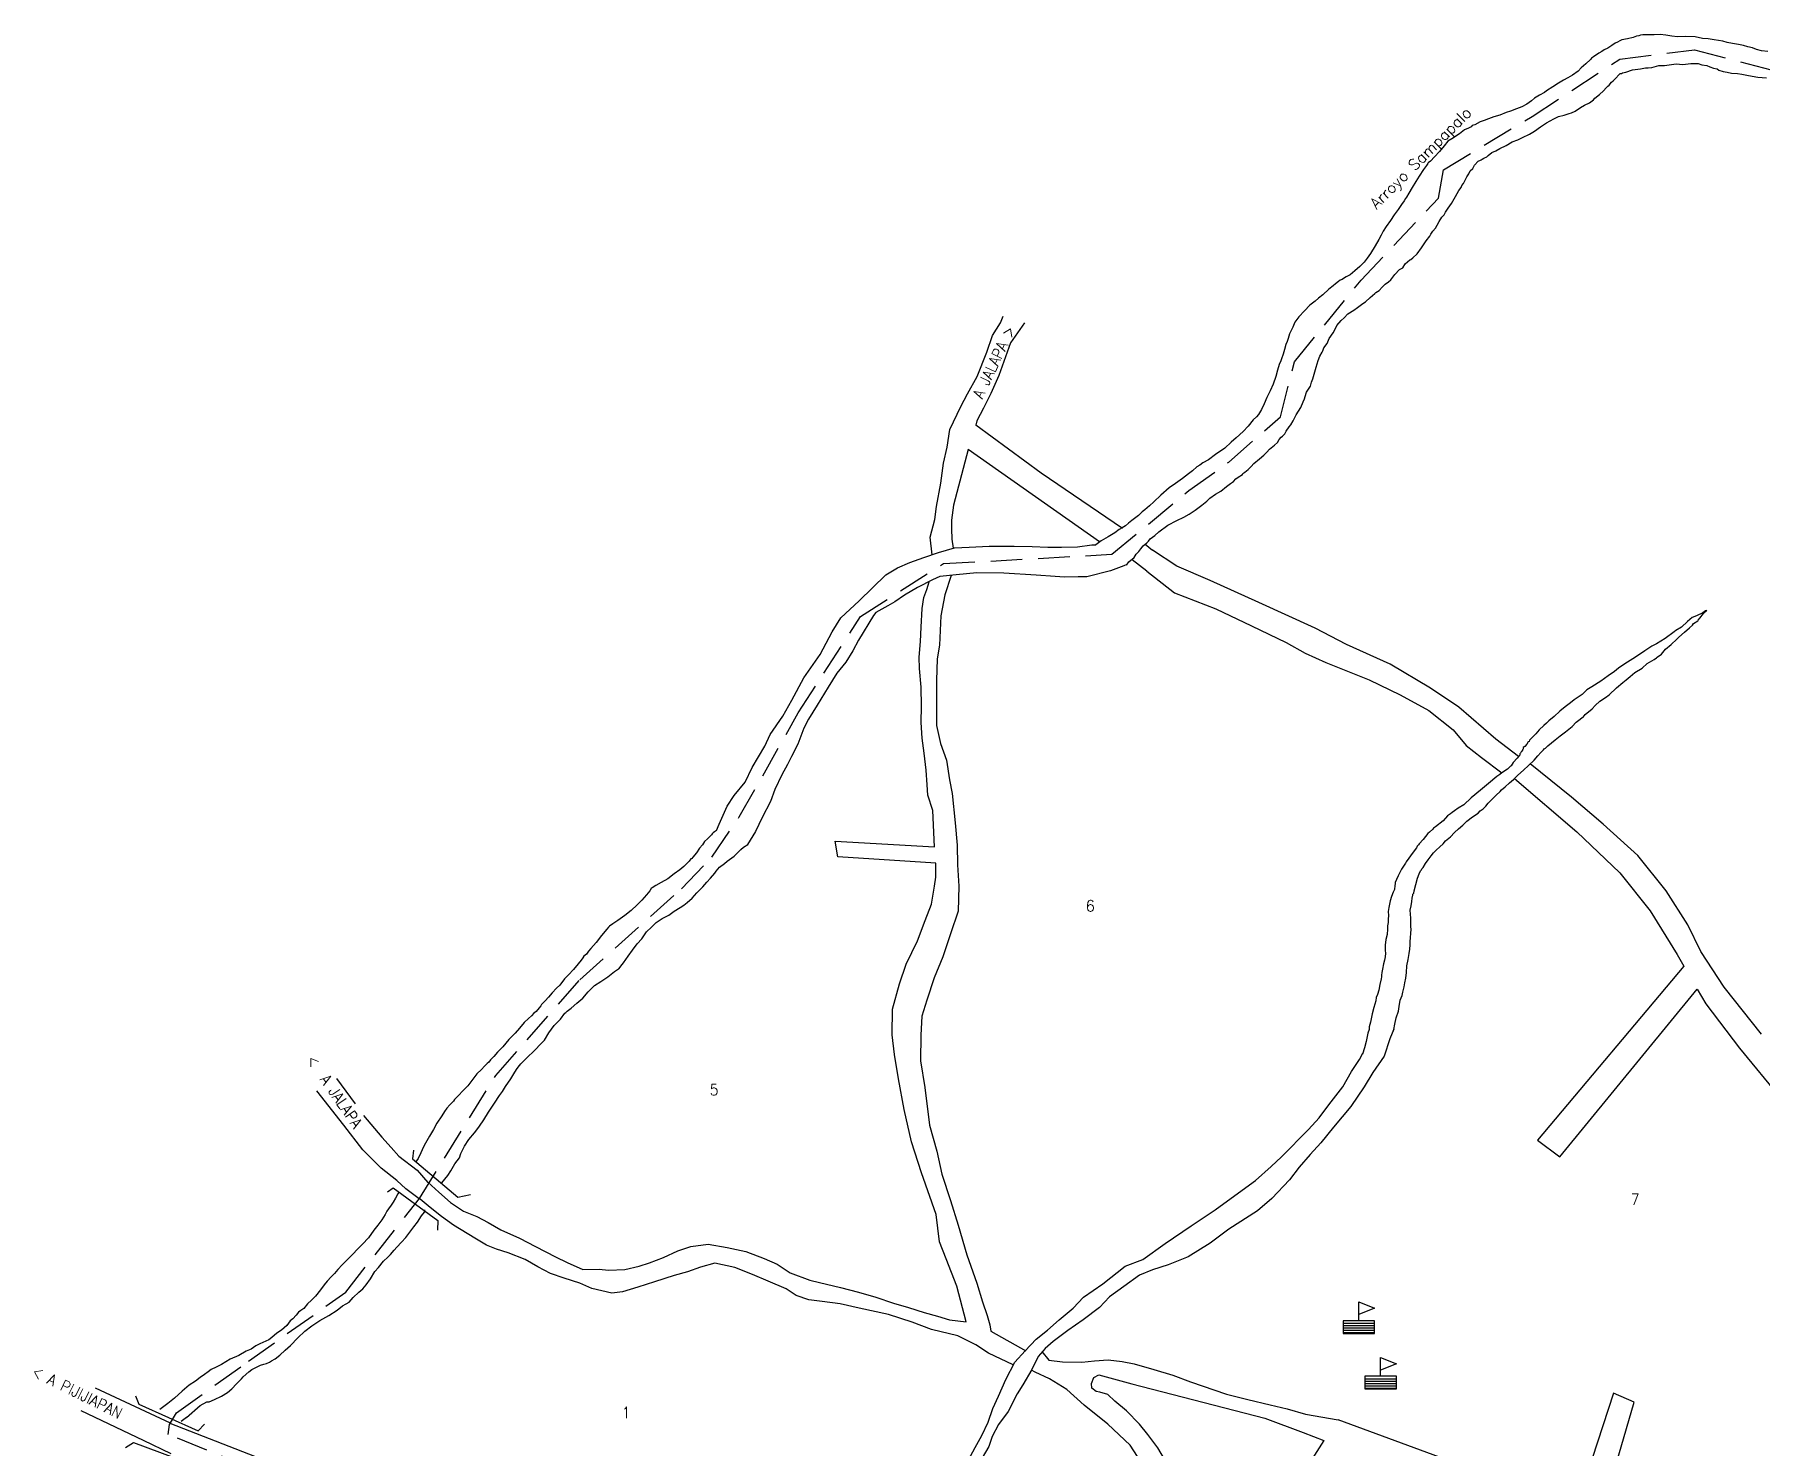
# Model space of a CAD drawing. Extents: x 533624 to 536047, y 1694598 to 1697264.
# Drawn here: x 533862 to 534954, y 1696371 to 1697264 of the extents above; entities that cross this region are included whole.
import ezdxf

# ---------------------------------------------------------------- set-up
doc = ezdxf.new("R2010")
doc.units = 0
doc.header["$LTSCALE"] = 80
doc.header["$MEASUREMENT"] = 0
doc.linetypes.add('HIDDEN', pattern=[0.375, 0.25, -0.125])
doc.layers.get('0').update_dxf_attribs({"linetype": 'CONTINUOUS'})
for name, color, linetype in [('4', 9, 'HIDDEN'), ('6', 10, 'CONTINUOUS'), ('9', 5, 'CONTINUOUS'), ('A', 3, 'CONTINUOUS'), ('C', 1, 'CONTINUOUS'), ('D', 6, 'CONTINUOUS'), ('F', 15, 'CONTINUOUS')]:
    doc.layers.add(name, color=color, linetype=linetype)
doc.styles.add('ROMANS', font='ROMANS', dxfattribs={"height": 7})

# ---------------------------------------------------------------- blocks, each defined once
blk = doc.blocks.new('ESC')
for p, q in [((0, -2), (0, 10)), ((0, 10), (10, 6)), ((10, 6), (0, 2)), ((-10, -3.5), (10, -3.5)), ((-10, -5), (10, -5)), ((-10, -6.5), (10, -6.5)), ((-10, -8), (10, -8)), ((-10, -9.5), (10, -9.5))]:
    blk.add_line(p, q)
blk.add_lwpolyline([(-10, -2), (-10, -10), (10, -10), (10, -2)], close=True)

msp = doc.modelspace()

# ---------------------------------------------------------------- linework, layer by layer
at = {"layer": '4', "color": 9, "linetype": 'HIDDEN'}
for points in [[(534543.17078, 1696935.924943), (534543.17078, 1696935.924943), (534591.9375, 1696976.25), (534617.125, 1696994.25), (534649.762497, 1697022.81541), (534649.762497, 1697022.81541), (534649.762497, 1697022.81541), (534658.6875, 1697057.625), (534658.6875, 1697057.625), (534700.807665, 1697109.302682), (534700.807665, 1697109.302682), (534700.807665, 1697109.302682), (534749.633485, 1697161.047197), (534752.8125, 1697179), (534752.8125, 1697179), (534752.8125, 1697179), (534808.816296, 1697212.791718), (534808.816296, 1697212.791718), (534864.30017, 1697249.012885), (534864.30017, 1697249.012885), (534911.646421, 1697254.926541), (534911.646421, 1697254.926541), (534973.04858, 1697238.663979)], [(534110, 1696313.375), (533946.5, 1696379.5), (533947.5, 1696385.75), (533951.75, 1696393.25), (533997.380034, 1696425.871821), (534058.782204, 1696469.485061), (534105.4375, 1696528.75), (534105.4375, 1696528.75), (534105.4375, 1696528.75), (534105.4375, 1696528.75), (534105.4375, 1696528.75), (534153.6875, 1696606.5), (534153.6875, 1696606.5), (534153.6875, 1696606.5), (534153.6875, 1696606.5), (534153.6875, 1696606.5), (534153.6875, 1696606.5), (534206.739222, 1696666.853448), (534271.100518, 1696724.511625), (534271.100518, 1696724.511625), (534271.100518, 1696724.511625), (534290.1875, 1696744.375), (534307.625, 1696769.875), (534344.924216, 1696835.663733), (534384.245092, 1696896.614458), (534436.641728, 1696930.011281), (534543.17078, 1696935.924943)]]:
    msp.add_lwpolyline(points, dxfattribs=at)
at = {"layer": '6'}
for p, q in [((534535.3125, 1696943.875), (534452.4375, 1697002.125)), ((533948.0625, 1696386.75), (533900.625, 1696408.875)), ((533931, 1696375.75), (533891.5, 1696394.5)), ((533948.5, 1696367.25), (533931, 1696375.75))]:
    msp.add_line(p, q, dxfattribs=at)
at = {"layer": '6', "color": 10, "linetype": 'HIDDEN'}
for points in [[(534429.484268, 1696935.680384), (534428.268224, 1696946.807695), (534431.184606, 1696957.970135), (534432.288154, 1696966.099035), (534434.987836, 1696980.825267), (534436.648538, 1696993.527345), (534439.045431, 1697003.677709), (534440.689991, 1697014.853601), (534447.711178, 1697029.279733), (534451.867099, 1697037.376349), (534458.087528, 1697048.249451), (534464.102018, 1697063.703803), (534467.776113, 1697074.349443), (534472.692437, 1697082.183624), (534474.518723, 1697086.488987)], [(534053.027139, 1696604.622824), (534070.121851, 1696581.127495), (534081.587754, 1696567.358754), (534087.625242, 1696560.935077), (534092.401669, 1696555.542308), (534104.008271, 1696546.515799), (534110.69042, 1696538.870553)]]:
    msp.add_lwpolyline(points, dxfattribs=at)
at = {"layer": '6', "color": 10, "linetype": 'CONTINUOUS'}
for points in [[(534487.956992, 1697082.276569), (534479.174086, 1697069.64982), (534471.831277, 1697048.867267), (534466.622924, 1697037.474675), (534461.947514, 1697028.365983), (534457.791593, 1697020.269367), (534457.221384, 1697017.567247)], [(534452.410582, 1697002.082847), (534450.137923, 1696994.147852), (534442.98222, 1696967.003499), (534441.865221, 1696957.602777), (534441.806034, 1696952.00676), (534441.99045, 1696945.390595), (534442.94459, 1696939.807984)], [(534105.309059, 1696528.579111), (534096.762313, 1696534.890366), (534091.220102, 1696540.036841), (534081.126236, 1696547.775385), (534069.678502, 1696559.548089), (534057.568418, 1696574.976358), (534040.614307, 1696596.757434)]]:
    msp.add_lwpolyline(points, dxfattribs=at)
at = {"layer": '6'}
msp.add_lwpolyline([(534549.875, 1696952.25), (534498.5625, 1696987.125), (534498.5625, 1696987.125), (534457.25, 1697017.625)], dxfattribs=at)
at = {"layer": '9'}
for p, q in [((533946.25, 1696399.125), (533941.1875, 1696395.375)), ((533958.0625, 1696390.25), (533954.875, 1696387.75))]:
    msp.add_line(p, q, dxfattribs=at)
for points in [[(534957.875, 1697253.75), (534953.8125, 1697254.25), (534950.8125, 1697255), (534948.3125, 1697256.125), (534945.3125, 1697256.625), (534942.5625, 1697257.625), (534939.3125, 1697258.25), (534935.5, 1697258.75), (534932.1875, 1697259.5), (534929.4375, 1697260.25), (534926.75, 1697260.75), (534924, 1697261.25), (534920.1875, 1697261.75), (534916.625, 1697262), (534912, 1697263.125), (534905.9375, 1697263.25), (534900.8125, 1697263), (534897.25, 1697263.5), (534893.4375, 1697264), (534889.875, 1697264.5), (534886.0625, 1697264.375), (534883.0625, 1697264.375), (534881.125, 1697264.375), (534878.9375, 1697264.375), (534877.3125, 1697264), (534876.25, 1697263.75), (534874.875, 1697263.5), (534872.6875, 1697262.625), (534869.1875, 1697261.75), (534865.625, 1697261.25), (534864.25, 1697260.625), (534862.9375, 1697259.75), (534861.3125, 1697259), (534859.375, 1697257.625), (534856.6875, 1697255.875), (534854.5, 1697254.75), (534852.875, 1697253.75), (534851, 1697252.625), (534847.75, 1697250.375), (534846.375, 1697249.5), (534845.875, 1697248.75), (534842.875, 1697246), (534839.9375, 1697243.5), (534838.0625, 1697241.25), (534834.5, 1697238.75), (534831.5625, 1697237.125), (534828.8125, 1697235.75), (534825.5625, 1697233.75), (534822.0625, 1697231.5), (534818, 1697229), (534816.625, 1697227.875), (534813.625, 1697226.25), (534810.375, 1697224.375), (534808.5, 1697222.625), (534805.5625, 1697220.5), (534802.3125, 1697218.75), (534799, 1697217.625), (534795.25, 1697216), (534792.5, 1697215.125), (534788.4375, 1697213.5), (534784.625, 1697212.375), (534781.375, 1697211.125), (534778.625, 1697210.125), (534775.9375, 1697209.25), (534772.6875, 1697207.5), (534771.0625, 1697207), (534770.25, 1697206.125), (534768.625, 1697205.375), (534766.1875, 1697204.25), (534762.9375, 1697201.75), (534758.0625, 1697198.625), (534755.625, 1697197), (534753.1875, 1697194.25), (534750.25, 1697190.625), (534747.25, 1697187.125), (534744.5625, 1697184.375), (534743.1875, 1697183.5), (534742.9375, 1697183), (534742.125, 1697181.625), (534740.25, 1697179.125), (534737.5625, 1697175), (534735.4375, 1697171.625), (534733, 1697167.875), (534730.875, 1697164.25), (534729.5625, 1697161.75), (534728.75, 1697160.75), (534727.9375, 1697159.375), (534726.3125, 1697157.125), (534724.1875, 1697153.875), (534721.75, 1697150.5), (534719.375, 1697147), (534716.6875, 1697143.125), (534714.8125, 1697140.125), (534713.4375, 1697137.625), (534711.875, 1697134.875), (534709.6875, 1697131), (534706.75, 1697126.125), (534704.625, 1697123.125), (534702.75, 1697120.625), (534700.0625, 1697117.875), (534696.8125, 1697115.125), (534693.8125, 1697112.625), (534691.375, 1697111.25), (534690.3125, 1697110.625), (534688.6875, 1697109.75), (534687.5625, 1697109.25), (534686.5, 1697108.375), (534684.625, 1697107), (534683, 1697105.625), (534680.3125, 1697103.5), (534676.5, 1697099.875), (534673.8125, 1697097.875), (534671.625, 1697096), (534668.375, 1697093.5), (534664.875, 1697089.875), (534661.375, 1697086), (534658.9375, 1697082.75), (534657.625, 1697079.5), (534655.5, 1697075.375), (534654.75, 1697072.375), (534653.9375, 1697070.375), (534653.125, 1697068.5), (534652.3125, 1697065.5), (534651.5625, 1697062.5), (534650.5, 1697059.5), (534649.9375, 1697058.125), (534648.875, 1697055.875), (534647.875, 1697052.375), (534646.8125, 1697048.25), (534645.25, 1697043.375), (534643.375, 1697039.25), (534641.25, 1697035.125), (534639.375, 1697031), (534637.75, 1697027.375), (534635.875, 1697024.375), (534634.5625, 1697022.75), (534632.625, 1697020.875), (534629.4375, 1697017), (534626.1875, 1697013.625), (534621.875, 1697009.5), (534618.625, 1697006.75), (534614.5625, 1697003.125), (534608.625, 1696999), (534604.3125, 1696995.75), (534600.75, 1696993.75), (534598.875, 1696992.375), (534597, 1696991.25), (534594.25, 1696988.75), (534591.5625, 1696986.875), (534587.8125, 1696983.75), (534583.4375, 1696980.75), (534579.375, 1696978), (534574.25, 1696973.25), (534569.6875, 1696969.125), (534567, 1696966.625), (534564, 1696964.125), (534562.375, 1696962.75), (534559.9375, 1696960.375), (534555.875, 1696957.25), (534553.75, 1696955.625), (534551.875, 1696954), (534549.6875, 1696952.625), (534547.8125, 1696951.5), (534545.0625, 1696949.5), (534540.75, 1696947), (534536.375, 1696944.5), (534533.0625, 1696941.875)], [(534552.375, 1696929.125), (534554, 1696931.125), (534557.25, 1696933.875), (534558.5625, 1696936), (534560.1875, 1696937.625), (534561.5625, 1696939.375), (534562.875, 1696941.25), (534565.3125, 1696943.25), (534566.4375, 1696944.25), (534567.5, 1696945.625), (534570.4375, 1696947.875), (534572.875, 1696950.125), (534578.5625, 1696954.25), (534584.25, 1696957.25), (534588.625, 1696959.5), (534592.125, 1696961.25), (534595.9375, 1696963.75), (534600, 1696967), (534603.1875, 1696969.5), (534605.125, 1696971.5), (534608.625, 1696974), (534612.125, 1696975.875), (534615.6875, 1696978.875), (534618.125, 1696980.625), (534620, 1696982), (534621.625, 1696983.625), (534622.9375, 1696984.75), (534625.6875, 1696986.375), (534625.9375, 1696987), (534627.3125, 1696987.75), (534629.4375, 1696989.5), (534631.3125, 1696991.375), (534632.9375, 1696993.25), (534636.4375, 1696996.375), (534639.1875, 1696998.5), (534641.0625, 1697000.5), (534642.9375, 1697002.375), (534645.9375, 1697004.875), (534647.8125, 1697006.5), (534648.875, 1697008.5), (534650.25, 1697009.875), (534651.0625, 1697010.625), (534652.625, 1697012), (534653.4375, 1697013.75), (534655.3125, 1697016.5), (534656.4375, 1697017.875), (534657.75, 1697020.25), (534659.625, 1697024.125), (534662.5625, 1697028.75), (534664.1875, 1697032.375), (534664.9375, 1697034.25), (534665.5, 1697035.625), (534666.25, 1697038.375), (534668.6875, 1697042.25), (534669.5, 1697044.75), (534670.25, 1697046.875), (534671.0625, 1697049.875), (534672.375, 1697054.25), (534673.6875, 1697058.375), (534674.75, 1697061.125), (534676.0625, 1697063.625), (534676.625, 1697064.625), (534677.125, 1697066.375), (534679.3125, 1697069.125), (534680.625, 1697072.375), (534683.0625, 1697075.875), (534684.125, 1697077.875), (534685.4375, 1697080.625), (534688.125, 1697083.625), (534690, 1697085.5), (534692.4375, 1697088), (534696.25, 1697090.25), (534698.4375, 1697091.875), (534701.9375, 1697094.375), (534703.5625, 1697095.5), (534706.5, 1697098.25), (534709.5, 1697100.75), (534710.0625, 1697101.375), (534712.1875, 1697102.75), (534714.0625, 1697104.875), (534715.1875, 1697105.75), (534716, 1697106.625), (534718.125, 1697108.25), (534719.5, 1697109.375), (534722.1875, 1697112.875), (534725.125, 1697116), (534727.0625, 1697117), (534728.625, 1697119.5), (534731.625, 1697122), (534732.1875, 1697122.25), (534733.5, 1697123.375), (534736.1875, 1697125.875), (534738.875, 1697129.75), (534741.875, 1697134.125), (534744.25, 1697137.125), (534744.8125, 1697138.25), (534746.125, 1697140.125), (534747.75, 1697142.125), (534748.8125, 1697144), (534750.1875, 1697146.25), (534751.75, 1697149), (534753.375, 1697150.625), (534754.1875, 1697152.25), (534755.8125, 1697154.75), (534757.9375, 1697157.75), (534760.375, 1697162.125), (534762.5, 1697166), (534764.125, 1697167.875), (534764.375, 1697169), (534765.4375, 1697170.375), (534766.25, 1697172), (534767.5625, 1697174.5), (534768.9375, 1697176.375), (534769.75, 1697178.375), (534771.375, 1697179.75), (534772.4375, 1697181.875), (534774.8125, 1697184.375), (534776.1875, 1697185), (534776.75, 1697185.25), (534777.3125, 1697185.75), (534778.375, 1697186.375), (534780.25, 1697187.125), (534781.0625, 1697188), (534783.5, 1697190), (534785.9375, 1697191), (534788.375, 1697192.5), (534792.4375, 1697194.375), (534796.25, 1697196.625), (534799.8125, 1697198), (534802.75, 1697199.375), (534807.125, 1697201.625), (534810.375, 1697203.375), (534814.125, 1697206.125), (534817.9375, 1697208.625), (534822.5625, 1697211.125), (534825.5, 1697212.75), (534829.0625, 1697213.625), (534832.3125, 1697214.5), (534833.6875, 1697215), (534836.125, 1697216.125), (534839.375, 1697218.375), (534842.0625, 1697219.75), (534845.0625, 1697221.375), (534847.75, 1697223.125), (534848.5625, 1697224.25), (534851.5625, 1697226.625), (534854, 1697228.875), (534855.625, 1697230.875), (534856.4375, 1697231.375), (534856.6875, 1697231.875), (534857.5, 1697232.5), (534859.125, 1697234.375), (534860.1875, 1697235.25), (534861.8125, 1697236.875), (534863.6875, 1697239.125), (534864.5, 1697239.875), (534865.3125, 1697239.875), (534866.125, 1697240.25), (534868.0625, 1697240.75), (534872.375, 1697242.125), (534877.3125, 1697242.75), (534880.5625, 1697243.375), (534882.1875, 1697243.375), (534884.625, 1697243.625), (534889, 1697244.875), (534892.5625, 1697244.875), (534899.875, 1697246), (534904.25, 1697245.5), (534909.125, 1697246.125), (534913.8125, 1697246.125), (534916.25, 1697245.375), (534919.25, 1697244.875), (534921.1875, 1697244.125), (534923.625, 1697243.25), (534925.8125, 1697242.75), (534926.9375, 1697242), (534929.6875, 1697241.125), (534932.125, 1697240.625), (534934.875, 1697240.125), (534938.6875, 1697239.875), (534941.4375, 1697239.375), (534944.6875, 1697238.875), (534947.9375, 1697238.125), (534951.5, 1697237.625), (534957, 1697237.125)], [(534720.125, 1696632.375), (534721.4375, 1696635.625), (534722.1875, 1696638.875), (534723, 1696643), (534724.3125, 1696647.125), (534724.8125, 1696650.125), (534725.5625, 1696654), (534726.625, 1696657), (534727.1875, 1696659.125), (534727.9375, 1696662.5), (534728.4375, 1696665.125), (534729, 1696667.875), (534729.5, 1696671.5), (534729.6875, 1696675.875), (534730.5, 1696679.875), (534731.25, 1696683.5), (534731.5, 1696686.25), (534731.75, 1696689), (534731.75, 1696691.125), (534732, 1696693.375), (534732.1875, 1696696.375), (534732.4375, 1696698.75), (534732.1875, 1696700.625), (534732.125, 1696703.125), (534732.125, 1696705.875), (534732.0625, 1696708.375), (534731.75, 1696711), (534732.3125, 1696713.75), (534732.8125, 1696716.5), (534733.0625, 1696718.625), (534733.5625, 1696720.375), (534733.5625, 1696721.125), (534734.125, 1696721.75), (534734.375, 1696723.125), (534735.4375, 1696727.125), (534736.4375, 1696731.25), (534737.5, 1696734), (534738.3125, 1696735.875), (534738.875, 1696736.5), (534739.125, 1696737), (534739.9375, 1696737.875), (534741.5625, 1696740.375), (534743.1875, 1696742.75), (534745.0625, 1696745.25), (534746.625, 1696747.25), (534748.25, 1696748.875), (534750.4375, 1696751), (534752.5625, 1696753), (534754.1875, 1696754.875), (534757.1875, 1696757.375), (534759.875, 1696760.125), (534762.3125, 1696762.375), (534765, 1696764.625), (534767.6875, 1696767.125), (534771.25, 1696769.875), (534774.75, 1696772.375), (534776.0625, 1696773.75), (534778, 1696775.125), (534779.625, 1696776.75), (534781.1875, 1696778.625), (534782.8125, 1696780.375), (534784.4375, 1696782), (534786.0625, 1696783.625), (534788.75, 1696785.875), (534789.5625, 1696787), (534791.75, 1696788.875), (534794.6875, 1696791.375), (534797.125, 1696793.625), (534799.8125, 1696796.375), (534803.375, 1696799.375), (534806.5625, 1696802.375), (534810.125, 1696805.75), (534812.5, 1696808.5), (534814.375, 1696810.625), (534816, 1696812.375), (534816.5625, 1696812.875), (534817.375, 1696813.375), (534817.9375, 1696814), (534818.75, 1696814.75), (534823.5625, 1696818.625), (534826.5625, 1696821.125), (534830.0625, 1696823.625), (534832, 1696825.375), (534834.125, 1696827), (534836.8125, 1696829.75), (534839.25, 1696831.625), (534840.625, 1696832.75), (534841.1875, 1696833), (534842.5, 1696834.75), (534846.8125, 1696838.25), (534848.6875, 1696840.25), (534851.6875, 1696843), (534855.1875, 1696845.5), (534857.625, 1696847.125), (534862.25, 1696851.5), (534866.25, 1696854.875), (534868.4375, 1696856.5), (534870.875, 1696858.75), (534873.875, 1696861.25), (534878.4375, 1696864), (534881.6875, 1696867), (534886, 1696869.5), (534887.625, 1696870.375), (534887.9375, 1696870.875), (534890.625, 1696872.875), (534893.3125, 1696875.875), (534896.8125, 1696878.875), (534900.3125, 1696882.25), (534901.6875, 1696883.625), (534905.1875, 1696886.625), (534908.4375, 1696889.375), (534910.3125, 1696891.125), (534910.875, 1696892.125), (534913.5625, 1696893.875), (534913.8125, 1696894.375), (534914.9375, 1696895.5), (534917.3125, 1696898.5), (534919.25, 1696900.5), (534918.4375, 1696900.125), (534916.8125, 1696899), (534912.75, 1696897.125), (534910, 1696896), (534907.0625, 1696893.5), (534903.25, 1696889.875), (534899.75, 1696887.75), (534898.625, 1696886.875), (534893, 1696882.75), (534887.5625, 1696879.375), (534884.5625, 1696877.75), (534880.25, 1696874.875), (534874.3125, 1696871), (534867.5, 1696866.625), (534863.4375, 1696863.875), (534861, 1696861.875), (534856.9375, 1696859.125), (534852.375, 1696855.75), (534846.6875, 1696852.25), (534843.4375, 1696850.25), (534840.4375, 1696847.25), (534835.5625, 1696843.875), (534833.125, 1696842), (534829.875, 1696839.5), (534826.375, 1696836.75), (534822.875, 1696833.375), (534819.375, 1696830.625), (534818, 1696829.25), (534816.375, 1696827.625), (534813.4375, 1696824.875), (534811.25, 1696822.375), (534807.25, 1696818.5), (534806.9375, 1696817.625), (534806.4375, 1696817.375), (534805.625, 1696816), (534804.25, 1696814.375), (534803.1875, 1696813.875), (534803.1875, 1696813), (534802.9375, 1696812.5), (534802.375, 1696811.375), (534801.875, 1696811.125), (534801.5625, 1696810.25), (534801.0625, 1696809.75), (534801.0625, 1696808.875), (534800.5, 1696808.375), (534799.4375, 1696807), (534797, 1696804.25), (534795.6875, 1696802.25), (534795.125, 1696802), (534793.25, 1696800.125), (534789.75, 1696797.875), (534788.375, 1696796.75), (534786.5, 1696795.375), (534781.375, 1696791), (534776.1875, 1696786.75), (534770.25, 1696781.875), (534765.6875, 1696777.625), (534762.1875, 1696775.5), (534759.75, 1696773.75), (534758.375, 1696772.75), (534757.3125, 1696771.875), (534755.375, 1696770.5), (534752.6875, 1696767.5), (534747.8125, 1696763.625), (534746.5, 1696762.75), (534746.1875, 1696762.25), (534744.0625, 1696760.25), (534743, 1696759.375), (534740, 1696755.625), (534737.5625, 1696752.875), (534737.0625, 1696752.25), (534736.25, 1696751.5), (534735.6875, 1696750.375), (534733, 1696746.75), (534730.875, 1696743.75), (534729.25, 1696741.5), (534728.75, 1696740.75), (534728.4375, 1696740.125), (534726.3125, 1696736.875), (534724.1875, 1696732.75), (534723.125, 1696730.25), (534722.3125, 1696728.375), (534722.3125, 1696727.625), (534722.0625, 1696726.5), (534721.8125, 1696724), (534721, 1696722.375), (534719.9375, 1696719.625), (534719.1875, 1696716.875), (534718.625, 1696714.75), (534718.375, 1696712.75), (534717.875, 1696710.125), (534718.1875, 1696707.625), (534717.9375, 1696705.375), (534717.9375, 1696703.25), (534717.4375, 1696701), (534717.4375, 1696698.875), (534717.25, 1696695.625), (534716.4375, 1696692.375), (534715.9375, 1696688.75), (534715.9375, 1696686.875), (534716, 1696685.5), (534716.25, 1696683.875), (534716, 1696681.375), (534715.5, 1696679.25), (534715, 1696677), (534714.1875, 1696673.75), (534713.9375, 1696671.625), (534713.6875, 1696669.875), (534713.6875, 1696668.875), (534713.4375, 1696667.5), (534712.6875, 1696663.875), (534711.875, 1696660.375), (534711.125, 1696657.625), (534710.3125, 1696655.75), (534710.0625, 1696653.75), (534708.75, 1696649.375), (534707.6875, 1696645.375), (534706.625, 1696640.125), (534705.875, 1696637.125), (534705.875, 1696635.5), (534705.0625, 1696633.25), (534704.5625, 1696631.125), (534704.0625, 1696627.875), (534703, 1696624), (534701.6875, 1696619.875)], [(534293.25, 1696761.25), (534291.875, 1696760.5), (534291.0625, 1696759.875), (534290.5625, 1696759.125), (534290, 1696758.5), (534289.5, 1696758), (534287.5625, 1696756), (534285.6875, 1696754.375), (534284.375, 1696752.25), (534282.4375, 1696750.25), (534280.5625, 1696747.25), (534278.1875, 1696744.5), (534277.625, 1696743.625), (534277.0625, 1696743.375), (534276, 1696742), (534274.6875, 1696740.625), (534272.5, 1696738.5), (534270.0625, 1696736.5), (534266.5625, 1696734), (534262.5, 1696730.75), (534258.1875, 1696728.5), (534254.9375, 1696726.5), (534252.5, 1696725.125), (534251.9375, 1696724.625), (534251.125, 1696723.25), (534249, 1696720.75), (534246, 1696717.375), (534243.0625, 1696714.375), (534239.25, 1696710.75), (534235.1875, 1696707.5), (534230.875, 1696704.5), (534227.625, 1696702.25), (534225.5, 1696700.875), (534224.9375, 1696700.25), (534223.875, 1696698.875), (534220.625, 1696695), (534217.125, 1696690.625), (534213.875, 1696686.75), (534212.25, 1696685.125), (534210.9375, 1696683.25), (534209.3125, 1696681.875), (534208.8125, 1696680.75), (534207.6875, 1696679.375), (534205.8125, 1696677.125), (534202.875, 1696673.375), (534199.625, 1696670), (534197.1875, 1696667.5), (534194.25, 1696663.625), (534192.0625, 1696661.75), (534189.375, 1696658.75), (534186.9375, 1696656), (534184.8125, 1696653.75), (534182.625, 1696651.25), (534182.125, 1696650.5), (534181.0625, 1696649.125), (534179.1875, 1696646.875), (534177.8125, 1696645.75), (534176.1875, 1696644.125), (534174.3125, 1696642.5), (534171.625, 1696640), (534168.625, 1696636.375), (534165.9375, 1696633.125), (534161.875, 1696629.25), (534158.125, 1696624.5), (534154.875, 1696621.25), (534152.5, 1696618.5), (534150.3125, 1696616.25), (534149.25, 1696614.875), (534148.1875, 1696614.125), (534146.5625, 1696612.375), (534144.625, 1696610.25), (534141.6875, 1696607.5), (534139.25, 1696604.125), (534136.0625, 1696600), (534132.8125, 1696596.75), (534130.125, 1696593.75), (534127.6875, 1696591.25), (534126.875, 1696590.125), (534124.6875, 1696587.875), (534122.8125, 1696585.75), (534121.1875, 1696583.75), (534119.625, 1696581), (534116.375, 1696576.375), (534114.25, 1696572.25), (534111.875, 1696568.125), (534110, 1696565.125), (534108.375, 1696562.125), (534107.0625, 1696559.375), (534106.25, 1696557.5), (534104.625, 1696553.875), (534103, 1696551.625)], [(534119.375, 1696538.25), (534119.5625, 1696538.5), (534123.3125, 1696543.125), (534125.1875, 1696546.25), (534127.875, 1696550.625), (534130.8125, 1696554.5), (534131.625, 1696557.125), (534134, 1696561.875), (534136.6875, 1696566), (534140.1875, 1696570.125), (534142.3125, 1696572.875), (534143.4375, 1696574.5), (534146.125, 1696578.375), (534149.0625, 1696583.25), (534152.8125, 1696589), (534156, 1696593.75), (534157.875, 1696596.25), (534159.75, 1696599.5), (534163.25, 1696604.375), (534165.125, 1696607.5), (534166.75, 1696610.25), (534167.8125, 1696611.625), (534169.4375, 1696613.75), (534173.1875, 1696617.375), (534178.3125, 1696622.375), (534182.125, 1696626.5), (534184.5625, 1696628.875), (534187.1875, 1696633.375), (534190.6875, 1696638), (534194.5, 1696642.125), (534197.4375, 1696645.75), (534198, 1696646.25), (534198.8125, 1696647.125), (534201.25, 1696649), (534205, 1696652.125), (534208.8125, 1696655.375), (534212, 1696659.25), (534216.0625, 1696663.375), (534220.125, 1696665.875), (534224.4375, 1696668.875), (534228.8125, 1696672.25), (534231.25, 1696673.875), (534231.75, 1696674.125), (534232.8125, 1696675.5), (534234.4375, 1696677.75), (534237.375, 1696681.875), (534240.0625, 1696685.75), (534243.0625, 1696689.625), (534246, 1696692.875), (534248.9375, 1696697.25), (534252.1875, 1696700.25), (534255.1875, 1696703.125), (534258.9375, 1696705.625), (534263, 1696707.75), (534266.5625, 1696710.25), (534270.3125, 1696712.75), (534272.5, 1696714.125), (534274.6875, 1696715.875), (534277.9375, 1696718.625), (534280.875, 1696721.875), (534284.625, 1696725.75), (534287.0625, 1696728.75), (534289.5, 1696731.25), (534292.1875, 1696734.25), (534293, 1696735.625), (534295.125, 1696738.125), (534298.375, 1696740.375), (534300, 1696742), (534303, 1696744), (534304.3125, 1696745), (534306.25, 1696747), (534308.6875, 1696749.25), (534310.25, 1696750.875), (534313, 1696752.5), (534313.5, 1696753.125)], [(534092.4375, 1696532.75), (534091.8125, 1696531.625), (534090.1875, 1696528.875), (534088.875, 1696526.375), (534087.5, 1696524.5), (534085.875, 1696522.25), (534084.8125, 1696520.625), (534083.75, 1696518.5), (534081.625, 1696515.125), (534079.1875, 1696511.875), (534076.5, 1696508.625), (534073.3125, 1696503.875), (534069.5, 1696499.75), (534066, 1696496.5), (534063.5625, 1696493.75), (534060.875, 1696491), (534058.4375, 1696488.75), (534056.5625, 1696486.75), (534053.875, 1696483.75), (534051.6875, 1696481.25), (534049.5625, 1696479.125), (534047.125, 1696476.375), (534045.25, 1696474.125), (534042.8125, 1696470.875), (534039.625, 1696467), (534037.1875, 1696464.5), (534034.75, 1696462), (534032.3125, 1696459.25), (534030.4375, 1696457.875), (534029.0625, 1696456.75), (534027.4375, 1696454.875), (534025.3125, 1696452.625), (534023.6875, 1696451.25), (534021.5, 1696448.5), (534018.3125, 1696445.5), (534015.3125, 1696443.5), (534012.0625, 1696440.75), (534010.1875, 1696439.375), (534008.25, 1696438.5), (534006.375, 1696437.75), (534004.5, 1696436.875), (534002.0625, 1696435.5), (533999.0625, 1696433.5), (533995.8125, 1696432.125), (533991.1875, 1696429.375), (533985.75, 1696427.125), (533980.375, 1696423.75), (533976.8125, 1696422.125), (533973.8125, 1696420.5), (533971.9375, 1696419.125), (533969.5, 1696417.375), (533966.8125, 1696415.5), (533963.8125, 1696413.25), (533959.75, 1696410.75), (533955.4375, 1696406.875), (533950.5625, 1696402.5), (533946.25, 1696399.125)], [(533958.0625, 1696390.25), (533966.75, 1696397.75), (533971.0625, 1696400.25), (533972.4375, 1696400.25), (533975.9375, 1696401.625), (533980.3125, 1696403.625), (533984.0625, 1696406.125), (533986.8125, 1696408.375), (533989.75, 1696411.625), (533993, 1696414.625), (533994.0625, 1696416), (533997.5625, 1696419.125), (533999.5, 1696420.5), (534001.9375, 1696421.875), (534004.875, 1696423.25), (534007.0625, 1696423.875), (534008.6875, 1696424.375), (534010.625, 1696425.25), (534011.9375, 1696426), (534014.125, 1696427.375), (534017.125, 1696429.625), (534020.625, 1696432.75), (534023.875, 1696435.75), (534028.4375, 1696440.625), (534033, 1696444.875), (534037.375, 1696448.125), (534042.5, 1696451.5), (534048.1875, 1696454.75), (534053.3125, 1696458.125), (534056.875, 1696460.875), (534059, 1696462), (534060.9375, 1696463.125), (534063.625, 1696466.125), (534067.125, 1696469.5), (534069.5625, 1696471.625), (534071.6875, 1696474.125), (534074.375, 1696478), (534077.3125, 1696482.625), (534079.5, 1696485.125), (534082.6875, 1696489), (534085.4375, 1696491.5), (534087.0625, 1696493.375), (534089.4375, 1696496.125), (534091.0625, 1696497.875), (534094.0625, 1696501.125), (534096.75, 1696504.125), (534098.0625, 1696505.75), (534099.9375, 1696508.25), (534101.8125, 1696510.75), (534104.25, 1696513.75), (534106.6875, 1696517.625), (534108.5625, 1696520.125), (534108.8125, 1696521.5)]]:
    msp.add_lwpolyline(points, dxfattribs=at)
at = {"layer": '9', "color": 5, "linetype": 'CONTINUOUS'}
for points in [[(534293.273317, 1696761.265169), (534294.827489, 1696765.31058), (534300.035842, 1696776.703172), (534304.432675, 1696783.525275), (534311.389294, 1696791.846662), (534315.813031, 1696801.21241), (534323.840914, 1696814.610324), (534327.225671, 1696821.951917), (534335.234722, 1696833.56928), (534340.938351, 1696843.68467), (534348.465577, 1696857.851057), (534358.796191, 1696872.49658), (534366.326107, 1696886.917332), (534371.761921, 1696895.76359), (534383.324002, 1696906.580195), (534391.804118, 1696914.631075), (534400.286924, 1696922.93632), (534407.711917, 1696927.436861), (534415.377823, 1696930.662888), (534424.315552, 1696933.875465), (534433.507644, 1696937.08535), (534443.714504, 1696940.030111), (534452.877004, 1696940.441988), (534465.603295, 1696941.070566), (534481.376578, 1696941.158131), (534492.820286, 1696940.782702), (534502.737808, 1696940.423415), (534511.386198, 1696940.331944), (534521.566154, 1696940.733061), (534530.48236, 1696941.910722), (534533.076576, 1696941.883284)], [(534552.614964, 1696929.420079), (534550.694307, 1696928.722912), (534542.265307, 1696925.504955), (534527.469127, 1696921.591163), (534521.87311, 1696921.65035), (534513.22203, 1696921.487456), (534507.374339, 1696921.803698), (534495.427282, 1696922.693236), (534474.834527, 1696923.928609), (534457.792112, 1696924.10886), (534444.806075, 1696922.974244), (534434.363683, 1696921.812725), (534429.763601, 1696919.826235), (534420.298312, 1696914.838489), (534412.107535, 1696910.091655), (534405.957054, 1696905.832028), (534401.605956, 1696903.334119), (534393.929288, 1696899.090634), (534392.38427, 1696897.326225), (534383.060351, 1696881.652483), (534379.426611, 1696874.822309), (534375.027088, 1696867.745841), (534369.355742, 1696860.682824), (534363.919928, 1696851.836567), (534356.931025, 1696840.462807), (534351.495212, 1696831.616549), (534348.383652, 1696826.052816), (534344.714937, 1696815.915904), (534340.561707, 1696808.073653), (534338.218621, 1696803.010577), (534334.587571, 1696796.434767), (534330.166525, 1696787.323384), (534327.287807, 1696779.722045), (534322.092906, 1696769.601275), (534317.928915, 1696760.741566), (534312.859323, 1696752.417129)], [(534721.44679, 1696635.659422), (534718.990937, 1696629.557649), (534715.314152, 1696618.657644), (534708.081646, 1696608.304032), (534702.643142, 1696599.20341), (534694.371656, 1696586.825644), (534683.29409, 1696573.714379), (534675.303871, 1696563.877567), (534668.612377, 1696556.570947), (534661.658448, 1696548.503925), (534655.467612, 1696540.428831), (534644.403498, 1696528.589388), (534635.16298, 1696520.800942), (534617.233717, 1696509.288502), (534605.438793, 1696500.509502), (534591.35459, 1696491.754715), (534578.836927, 1696486.799253), (534568.881742, 1696483.597438), (534560.704416, 1696480.122426), (534550.708875, 1696473.105145), (534541.736173, 1696466.585831), (534535.304424, 1696459.78525), (534525.046448, 1696452.007566), (534515.307962, 1696445.241959), (534506.075515, 1696438.216607), (534500.942492, 1696433.946219), (534496.56449, 1696428.904666), (534492.660244, 1696420.550995), (534486.961995, 1696410.944335), (534483.339016, 1696405.131618), (534477.624625, 1696393.998771), (534471.433789, 1696385.923678), (534467.537614, 1696378.3331), (534465.435441, 1696371.995513), (534461.287591, 1696364.66199)], [(534452.62575, 1696363.481639), (534456.77898, 1696371.32389), (534460.92952, 1696378.911777), (534465.088131, 1696387.262758), (534467.97761, 1696395.881554), (534471.622111, 1696403.729186), (534476.0593, 1696414.366756), (534481.771, 1696425.245238), (534488.459803, 1696432.297493), (534495.408352, 1696439.855787), (534502.589742, 1696445.376475), (534509.781894, 1696451.914621), (534518.765357, 1696459.451392), (534525.197106, 1696466.251973), (534537.498068, 1696474.771228), (534551.606484, 1696485.815294), (534562.844254, 1696490.021115), (534576.944599, 1696500.302089), (534593.342295, 1696511.321942), (534608.460098, 1696521.592154), (534621.020805, 1696530.617447), (534634.095622, 1696540.146089), (534643.85563, 1696548.946611), (534650.533672, 1696554.981409), (534667.507355, 1696572.354992), (534674.198848, 1696579.661611), (534680.392375, 1696587.991069), (534689.161828, 1696599.345997), (534694.605713, 1696608.955347), (534699.773711, 1696616.532473), (534701.930035, 1696620.63492)]]:
    msp.add_lwpolyline(points, dxfattribs=at)
at = {"layer": 'F'}
for p, q in [((534564.3125, 1696942.25), (534568.9375, 1696938.625)), ((534565.25, 1696925.25), (534555.9375, 1696932.5)), ((534953.875, 1696632.5), (534930.3125, 1696662.25)), ((534193.1875, 1696291.125), (533947.8125, 1696386.375))]:
    msp.add_line(p, q, dxfattribs=at)
for points in [[(534800.25, 1696808), (534785.9375, 1696819.125), (534762.5625, 1696839.25), (534744.6875, 1696851.375), (534719.1875, 1696866.375), (534691.5, 1696878.875), (534671.75, 1696889.25), (534636.125, 1696905.5), (534605.375, 1696919.375), (534584.3125, 1696928.375), (534568.9375, 1696938.625)], [(534565.25, 1696925.25), (534582.875, 1696911.5), (534608.875, 1696901.375), (534631.375, 1696890.75), (534653.3125, 1696880.125), (534665.375, 1696873.375)], [(534665.38, 1696873.38), (534678.5, 1696867.5)], [(534678.5, 1696867.5), (534705.9375, 1696856.625), (534725.375, 1696847), (534743.5, 1696837.125), (534758.875, 1696825), (534767.1875, 1696815), (534776.8125, 1696807.5), (534789.6875, 1696797.875)], [(534930.3125, 1696662.25), (534915.625, 1696684.75), (534907.25, 1696701.75), (534893.625, 1696723.125), (534875.6875, 1696745.625), (534853.875, 1696765.25), (534833.8125, 1696782.5), (534807.625, 1696803.375)], [(534797.6875, 1696794.125), (534837.0625, 1696760.5), (534864.3125, 1696734.625), (534883.4375, 1696710.5), (534900.625, 1696682.875), (534904.8125, 1696675.625)], [(534904.8125, 1696675.625), (534812.3125, 1696565.625), (534826.5, 1696555.125), (534913.3125, 1696661), (534918.6875, 1696651.75)], [(534918.6875, 1696651.75), (534940, 1696623.625), (534966.25, 1696591.75), (534991.9375, 1696561.5), (535014.875, 1696535.75), (535039.4375, 1696508.5), (535061, 1696483.125), (535085.25, 1696457.25)], [(533926, 1696404), (533928, 1696398.625), (533928, 1696398.625), (533965.5625, 1696381.75), (533965.5625, 1696381.75), (533969.625, 1696386.125)], [(535040.8125, 1696257.875), (534964.4375, 1696286), (534987.4375, 1696360.75), (534972.25, 1696367.5), (534949.5, 1696292.125), (534852.5625, 1696328.375), (534873.5, 1696399.875), (534860.4375, 1696405.625), (534836.6875, 1696333.25), (534686.25, 1696388.75)], [(533919.5625, 1696371.25), (533924.6875, 1696374.375), (533924.6875, 1696374.375), (533959.1875, 1696361.625), (533959.1875, 1696361.625), (533960.6875, 1696352.625)]]:
    msp.add_lwpolyline(points, dxfattribs=at)
at = {"layer": 'F', "color": 15, "linetype": 'CONTINUOUS'}
for points in [[(534441.697413, 1696922.628464), (534437.549356, 1696910.331353), (534435.12018, 1696897.128616), (534434.160694, 1696878.568086), (534432.797401, 1696869.933147), (534432.39776, 1696856.20016), (534432.244412, 1696841.701389), (534432.350809, 1696827.708656), (534434.773389, 1696816.235355), (534438.732916, 1696805.763369), (534440.636006, 1696793.277991), (534442.325086, 1696784.610769), (534444.166299, 1696766.275009), (534445.287463, 1696752.01715), (534445.664366, 1696739.547914), (534446.539237, 1696726.055839), (534446.118073, 1696710.287936), (534441.134492, 1696696.094646), (534436.399894, 1696681.389936), (534430.918345, 1696668.219483), (534426.189128, 1696654.023502), (534423.029143, 1696643.88121), (534422.393969, 1696631.931463), (534422.221789, 1696615.652141), (534424.842237, 1696598.834497), (534427.898775, 1696575.143633), (534432.556828, 1696558.558831), (534435.710217, 1696544.025086), (534441.131364, 1696527.432212), (534446.054543, 1696511.862177), (534451.451476, 1696492.980024), (534457.876629, 1696475.104568), (534461.313976, 1696463.366141), (534464.274878, 1696454.685467), (534465.993551, 1696448.816254), (534466.7136, 1696444.738352), (534488.714168, 1696432.294803)], [(534110.722408, 1696538.932212), (534117.598672, 1696532.634844), (534125.162346, 1696526.195025), (534133.24551, 1696520.767282), (534141.604562, 1696517.371765), (534148.940775, 1696513.478279), (534156.777646, 1696508.81632), (534168.678966, 1696503.602587), (534178.799736, 1696498.407687), (534191.450699, 1696491.914061), (534198.789602, 1696488.27494), (534208.664078, 1696483.845823), (534219.095709, 1696483.989884), (534224.94071, 1696483.419278), (534235.375031, 1696483.817704), (534244.301998, 1696486.012822), (534250.936996, 1696487.97779), (534259.62305, 1696491.44742), (534268.825904, 1696495.674764), (534276.995158, 1696498.386682), (534287.94897, 1696499.797185), (534299.882574, 1696497.635825), (534311.813488, 1696495.220101), (534323.468516, 1696490.772151), (534331.570512, 1696487.12496), (534339.908041, 1696481.694527), (534352.323471, 1696476.984142), (534358.414765, 1696475.647752), (534371.609431, 1696472.455483), (534383.026235, 1696469.53641), (534393.931621, 1696466.368354), (534405.0833, 1696462.434514), (534414.722244, 1696459.788638), (534424.610173, 1696456.631343), (534432.979985, 1696454.253283), (534440.586704, 1696451.883294), (534451.004884, 1696450.755533), (534445.136886, 1696473.204168), (534438.451988, 1696490.573586), (534434.240787, 1696501.302627), (534432.134448, 1696518.623619), (534422.745703, 1696544.925385), (534416.593748, 1696564.578702), (534411.976049, 1696584.978971), (534408.365047, 1696604.35102), (534405.728457, 1696619.642478), (534404.334097, 1696632.122476), (534404.506277, 1696648.401798), (534408.999961, 1696664.38102), (534413.201617, 1696676.801831), (534420.225495, 1696691.482328), (534425.195624, 1696704.403796), (534429.121393, 1696714.792382), (534431.023009, 1696726.219948), (534431.845289, 1696731.807894), (534431.93945, 1696740.710649), (534369.909509, 1696744.673823), (534368.23388, 1696754.612867), (534431.029605, 1696750.895986), (534430.002601, 1696774.056599), (534426.798096, 1696783.75742), (534426.356625, 1696790.121911), (534425.693074, 1696799.541465), (534424.534245, 1696810.238221), (534423.361964, 1696819.663156), (534422.703794, 1696829.591439), (534422.814096, 1696840.020379), (534422.686177, 1696851.978197), (534421.538109, 1696863.692411), (534421.359074, 1696870.817305), (534422.227089, 1696880.729446), (534422.578305, 1696889.883874), (534423.210788, 1696901.579256), (534424.303575, 1696908.690698), (534426.137932, 1696913.759154), (534427.715234, 1696918.575936)], [(534101.599143, 1696559.260923), (534101.031227, 1696553.670286), (534129.775879, 1696529.453336), (534137.680008, 1696531.150487)], [(534085.278008, 1696532.822025), (534088.866013, 1696535.328004), (534117.139601, 1696514.677536), (534116.821632, 1696508.593907)], [(534480.859489, 1696423.509177), (534465.296501, 1696431.016126), (534457.210646, 1696436.189504), (534445.823435, 1696441.906585), (534429.075739, 1696445.899612), (534416.914673, 1696450.607306), (534401.955598, 1696455.344594), (534383.427352, 1696459.356453), (534371.499128, 1696462.026542), (534360.068871, 1696463.673793), (534351.682917, 1696464.525667), (534343.572849, 1696467.409765), (534337.256784, 1696471.546854), (534325.861502, 1696476.500841), (534315.984335, 1696480.675594), (534304.838037, 1696485.118163), (534292.14672, 1696487.796323), (534283.217062, 1696485.34684), (534274.790753, 1696482.383247), (534266.369825, 1696479.928384), (534254.117288, 1696475.987688), (534243.396319, 1696472.53958), (534233.698187, 1696469.589439), (534227.076642, 1696468.896294), (534214.388015, 1696471.828818), (534206.792057, 1696475.216265), (534196.904129, 1696478.37356), (534188.285333, 1696481.263039), (534180.188717, 1696485.41896), (534172.351846, 1696490.080919), (534161.457221, 1696494.266433), (534154.104866, 1696496.633732), (534147.772659, 1696499.244634), (534140.441827, 1696503.646848), (534127.046604, 1696511.929096), (534119.472168, 1696517.351458), (534112.154787, 1696523.025494), (534105.849483, 1696528.18004), (534105.309059, 1696528.579111)], [(534498.886054, 1696431.932826), (534503.408116, 1696426.542748), (534512.045745, 1696425.43382), (534524.255236, 1696425.304684), (534532.148604, 1696425.984378), (534540.805065, 1696426.656), (534549.697058, 1696425.544382), (534557.314538, 1696424.19185), (534569.74073, 1696420.498923), (534581.660883, 1696417.065741), (534592.809871, 1696412.877537), (534615.621959, 1696405.004476), (534629.068298, 1696401.555152), (534643.280421, 1696398.352122), (534653.936823, 1696395.695484), (534665.602611, 1696392.264992), (534686.219662, 1696388.772521)], [(534533.631826, 1696157.32983), (534545.289543, 1696153.136245), (534623.568435, 1696290.443642), (534607.6484, 1696300.533344), (534587.000363, 1696320.594373), (534575.450258, 1696334.962535), (534565.999636, 1696355.413919), (534554.736179, 1696372.831763), (534540.628979, 1696385.955005), (534525.747924, 1696398.068861), (534514.658122, 1696407.853082), (534503.7904, 1696414.58224), (534494.679017, 1696419.003287), (534492.427662, 1696420.158887)]]:
    msp.add_lwpolyline(points, dxfattribs=at)
msp.add_lwpolyline([(534534.855142, 1696417.306395), (534555.9082, 1696411.487082), (534639.882213, 1696389.738706), (534664.209725, 1696380.832046), (534677.128504, 1696375.607552), (534629.786174, 1696301.06238), (534613.911874, 1696315.476276), (534604.297143, 1696320.411432), (534600.021374, 1696325.035727), (534588.216904, 1696339.406578), (534584.985496, 1696346.563756), (534582.766164, 1696353.201443), (534572.271181, 1696371.119945), (534566.000852, 1696379.581228), (534560.726457, 1696385.996835), (534552.421212, 1696394.47964), (534545.109212, 1696400.662405), (534540.573698, 1696404.780661), (534535.502551, 1696406.360654), (534533.215962, 1696406.639231), (534530.439476, 1696408.70374), (534530.217395, 1696411.758803), (534531.783937, 1696415.558128)], close=True, dxfattribs=at)

# ---------------------------------------------------------------- block references
at = {"layer": 'A', "color": 3}
for p in [(534699.334365, 1696453.433238), (534713.048096, 1696418.269056)]:
    msp.add_blockref('ESC', p, dxfattribs=at)

# ---------------------------------------------------------------- texts
at = {"layer": '9', "color": 5, "style": 'ROMANS'}
msp.add_text('Arroyo Sampapalo', height=7, rotation=45.017935, dxfattribs=at).set_placement((534710.531008, 1697153.734327))
at = {"layer": 'C', "color": 1, "linetype": 'CONTINUOUS', "style": 'ROMANS'}
msp.add_text('6', height=7, dxfattribs=at).set_placement((534526.541621, 1696710.181654))
at = {"layer": 'C', "color": 1, "style": 'ROMANS', "width": 0.9}
for s, p in [('5', (534289.014826, 1696593.978227)), ('7', (534871.25, 1696524.63)), ('1', (534233.46277, 1696389.910217))]:
    msp.add_text(s, height=7, dxfattribs=at).set_placement(p)
at = {"layer": 'D', "color": 6, "style": 'ROMANS', "width": 0.9}
for s, rotation, p in [('A JALAPA >', 64.484681, (534461.200804, 1697033.707937)), ('<  A JALAPA', 304.515967, (534033.650999, 1696616.420911)), ('< A PIJIJIAPAN', 333.510261, (533859.770101, 1696416.920095))]:
    msp.add_text(s, height=7, rotation=rotation, dxfattribs=at).set_placement(p)

doc.saveas('drawing.dxf')
